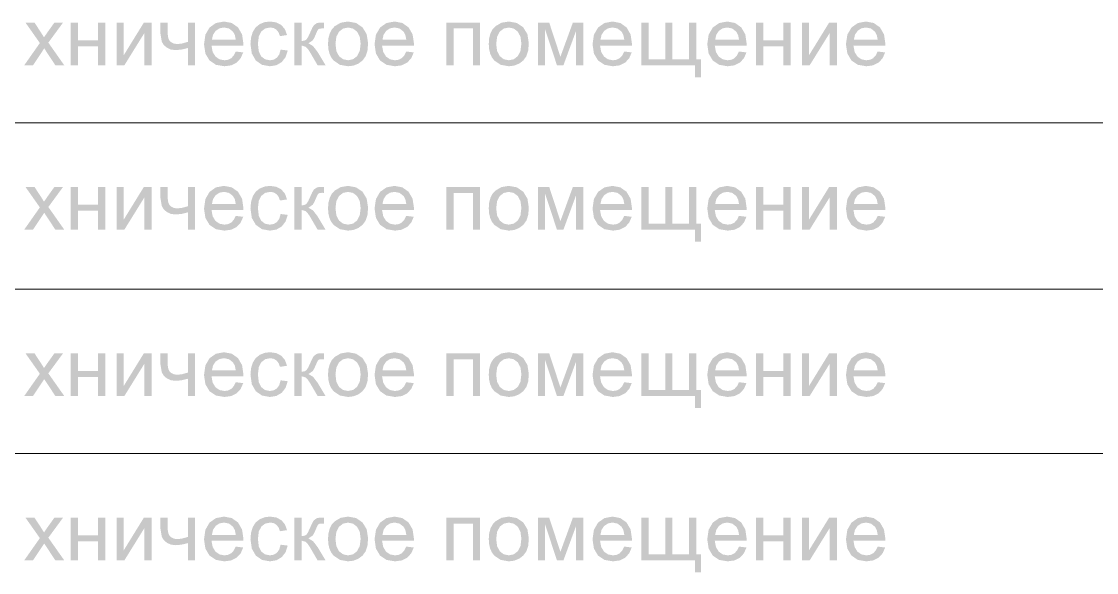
# Model space of a CAD drawing. Header units: millimetres. Extents: x 0 to 420, y 0 to 297.
# Drawn here: x 23.62 to 46.62, y 110.02 to 121.8 of the extents above; entities that cross this region are included whole.
import ezdxf

# ---------------------------------------------------------------- set-up
doc = ezdxf.new("R2010")
doc.units = ezdxf.units.MM

msp = doc.modelspace()

# ---------------------------------------------------------------- hatches: boundary and pattern name
for points in [[(23.680125, 120.861666), (24.014713, 121.337365), (23.705481, 121.776132), (23.898958, 121.776132), (24.039517, 121.56171), (24.103458, 121.459184), (24.172912, 121.560056), (24.327252, 121.776132), (24.51246, 121.776132), (24.196063, 121.345633), (24.536714, 120.861666), (24.345993, 120.861666), (24.15858, 121.146093), (24.108419, 121.222712), (23.86809, 120.861666)], [(24.674935, 121.776132), (24.829827, 121.776132), (24.829827, 121.395794), (25.259224, 121.395794), (25.259224, 121.776132), (25.414666, 121.776132), (25.414666, 120.861666), (25.259224, 120.861666), (25.259224, 121.267361), (24.829827, 121.267361), (24.829827, 120.861666), (24.674935, 120.861666)], [(25.656481, 121.776132), (25.811372, 121.776132), (25.811372, 121.078845), (26.24132, 121.776132), (26.408338, 121.776132), (26.408338, 120.861666), (26.253447, 120.861666), (26.253447, 121.555095), (25.823499, 120.861666), (25.656481, 120.861666)], [(26.594815, 121.776132), (26.749706, 121.776132), (26.749706, 121.603051), (26.753013, 121.506244), (26.762935, 121.440442), (26.785673, 121.393313), (26.827427, 121.352799), (26.884478, 121.324549), (26.954758, 121.315316), (27.055286, 121.326961), (27.181859, 121.36217), (27.181859, 121.776132), (27.337302, 121.776132), (27.337302, 120.861666), (27.181859, 120.861666), (27.181859, 121.230429), (27.04371, 121.196943), (26.915071, 121.185781), (26.816816, 121.19901), (26.730965, 121.238697), (26.66413, 121.297471), (26.622927, 121.368233), (26.594815, 121.536905)], [(29.165787, 121.196805), (29.317922, 121.176961), (29.273412, 121.036333), (29.190041, 120.930017), (29.075594, 120.863044), (28.937584, 120.84072), (28.767947, 120.871381), (28.635518, 120.963641), (28.549942, 121.112814), (28.521416, 121.315316), (28.533543, 121.454154), (28.570475, 121.574388), (28.632142, 121.671539), (28.719854, 121.741406), (28.824447, 121.783091), (28.938135, 121.797079), (29.073596, 121.77813), (29.181772, 121.721562), (29.259425, 121.630129), (29.303591, 121.50769), (29.152558, 121.484539), (29.122792, 121.565086), (29.07649, 121.622894), (29.016132, 121.657897), (28.944199, 121.669748), (28.837952, 121.648664), (28.754029, 121.585412), (28.698977, 121.47696), (28.680718, 121.319726), (28.698219, 121.160563), (28.751273, 121.051835), (28.832646, 120.989341), (28.93593, 120.968602), (29.019439, 120.982382), (29.088066, 121.024275), (29.138089, 121.09545)], [(29.457798, 121.776132), (29.613241, 121.776132), (29.613241, 121.380911), (29.67601, 121.387939), (29.716869, 121.409023), (29.753663, 121.464696), (29.804512, 121.574939), (29.845302, 121.664718), (29.877824, 121.717704), (29.943419, 121.764006), (29.991788, 121.772963), (30.062481, 121.776132), (30.0939, 121.776132), (30.0939, 121.64825), (30.050354, 121.648802), (30.000056, 121.644254), (29.972082, 121.630611), (29.949069, 121.592991), (29.91696, 121.518164), (29.883061, 121.442027), (29.852468, 121.393589), (29.762069, 121.331302), (29.860805, 121.271012), (29.958301, 121.144991), (30.128076, 120.861666), (29.95775, 120.861666), (29.792386, 121.144991), (29.74443, 121.215684), (29.703089, 121.257439), (29.613241, 121.284448), (29.613241, 120.861666), (29.457798, 120.861666)], [(32.714134, 121.776132), (33.435674, 121.776132), (33.435674, 120.861666), (33.280783, 120.861666), (33.280783, 121.64825), (32.869025, 121.64825), (32.869025, 120.861666), (32.714134, 120.861666)], [(34.672055, 121.776132), (34.912936, 121.776132), (35.153266, 121.044118), (35.420606, 121.776132), (35.643297, 121.776132), (35.643297, 120.861666), (35.488405, 120.861666), (35.488405, 121.59809), (35.217758, 120.861666), (35.079403, 120.861666), (34.82364, 121.633368), (34.82364, 120.861666), (34.672055, 120.861666)], [(36.887124, 121.776132), (37.042567, 121.776132), (37.042567, 120.988997), (37.395345, 120.988997), (37.395345, 121.776132), (37.550236, 121.776132), (37.550236, 120.988997), (37.904668, 120.988997), (37.904668, 121.776132), (38.058457, 121.776132), (38.058457, 120.988997), (38.160983, 120.988997), (38.160983, 120.602595), (38.03255, 120.602595), (38.03255, 120.861666), (36.887124, 120.861666)], [(39.338105, 121.776132), (39.492997, 121.776132), (39.492997, 121.395794), (39.922393, 121.395794), (39.922393, 121.776132), (40.077836, 121.776132), (40.077836, 120.861666), (39.922393, 120.861666), (39.922393, 121.267361), (39.492997, 121.267361), (39.492997, 120.861666), (39.338105, 120.861666)], [(40.31965, 121.776132), (40.474542, 121.776132), (40.474542, 121.078845), (40.90449, 121.776132), (41.071508, 121.776132), (41.071508, 120.861666), (40.916617, 120.861666), (40.916617, 121.555095), (40.486669, 120.861666), (40.31965, 120.861666)], [(23.680125, 117.348), (24.014713, 117.823698), (23.705481, 118.262466), (23.898958, 118.262466), (24.039517, 118.048043), (24.103458, 117.945517), (24.172912, 118.046389), (24.327252, 118.262466), (24.51246, 118.262466), (24.196063, 117.831967), (24.536714, 117.348), (24.345993, 117.348), (24.15858, 117.632427), (24.108419, 117.709046), (23.86809, 117.348)], [(24.674935, 118.262466), (24.829827, 118.262466), (24.829827, 117.882127), (25.259224, 117.882127), (25.259224, 118.262466), (25.414666, 118.262466), (25.414666, 117.348), (25.259224, 117.348), (25.259224, 117.753694), (24.829827, 117.753694), (24.829827, 117.348), (24.674935, 117.348)], [(25.656481, 118.262466), (25.811372, 118.262466), (25.811372, 117.565178), (26.24132, 118.262466), (26.408338, 118.262466), (26.408338, 117.348), (26.253447, 117.348), (26.253447, 118.041428), (25.823499, 117.348), (25.656481, 117.348)], [(26.594815, 118.262466), (26.749706, 118.262466), (26.749706, 118.089384), (26.753013, 117.992577), (26.762935, 117.926776), (26.785673, 117.879647), (26.827427, 117.839132), (26.884478, 117.810883), (26.954758, 117.80165), (27.055286, 117.813294), (27.181859, 117.848503), (27.181859, 118.262466), (27.337302, 118.262466), (27.337302, 117.348), (27.181859, 117.348), (27.181859, 117.716763), (27.04371, 117.683276), (26.915071, 117.672114), (26.816816, 117.685343), (26.730965, 117.725031), (26.66413, 117.783804), (26.622927, 117.854566), (26.594815, 118.023238)], [(29.165787, 117.683138), (29.317922, 117.663295), (29.273412, 117.522666), (29.190041, 117.41635), (29.075594, 117.349378), (28.937584, 117.327053), (28.767947, 117.357715), (28.635518, 117.449974), (28.549942, 117.599147), (28.521416, 117.80165), (28.533543, 117.940487), (28.570475, 118.060721), (28.632142, 118.157873), (28.719854, 118.227739), (28.824447, 118.269425), (28.938135, 118.283412), (29.073596, 118.264464), (29.181772, 118.207895), (29.259425, 118.116463), (29.303591, 117.994024), (29.152558, 117.970873), (29.122792, 118.051419), (29.07649, 118.109228), (29.016132, 118.14423), (28.944199, 118.156081), (28.837952, 118.134997), (28.754029, 118.071745), (28.698977, 117.963294), (28.680718, 117.806059), (28.698219, 117.646896), (28.751273, 117.538169), (28.832646, 117.475675), (28.93593, 117.454935), (29.019439, 117.468716), (29.088066, 117.510608), (29.138089, 117.581784)], [(29.457798, 118.262466), (29.613241, 118.262466), (29.613241, 117.867244), (29.67601, 117.874272), (29.716869, 117.895356), (29.753663, 117.951029), (29.804512, 118.061272), (29.845302, 118.151051), (29.877824, 118.204037), (29.943419, 118.250339), (29.991788, 118.259296), (30.062481, 118.262466), (30.0939, 118.262466), (30.0939, 118.134584), (30.050354, 118.135135), (30.000056, 118.130587), (29.972082, 118.116945), (29.949069, 118.079324), (29.91696, 118.004497), (29.883061, 117.92836), (29.852468, 117.879922), (29.762069, 117.817635), (29.860805, 117.757346), (29.958301, 117.631324), (30.128076, 117.348), (29.95775, 117.348), (29.792386, 117.631324), (29.74443, 117.702018), (29.703089, 117.743772), (29.613241, 117.770782), (29.613241, 117.348), (29.457798, 117.348)], [(32.714134, 118.262466), (33.435674, 118.262466), (33.435674, 117.348), (33.280783, 117.348), (33.280783, 118.134584), (32.869025, 118.134584), (32.869025, 117.348), (32.714134, 117.348)], [(34.672055, 118.262466), (34.912936, 118.262466), (35.153266, 117.530452), (35.420606, 118.262466), (35.643297, 118.262466), (35.643297, 117.348), (35.488405, 117.348), (35.488405, 118.084423), (35.217758, 117.348), (35.079403, 117.348), (34.82364, 118.119701), (34.82364, 117.348), (34.672055, 117.348)], [(36.887124, 118.262466), (37.042567, 118.262466), (37.042567, 117.47533), (37.395345, 117.47533), (37.395345, 118.262466), (37.550236, 118.262466), (37.550236, 117.47533), (37.904668, 117.47533), (37.904668, 118.262466), (38.058457, 118.262466), (38.058457, 117.47533), (38.160983, 117.47533), (38.160983, 117.088928), (38.03255, 117.088928), (38.03255, 117.348), (36.887124, 117.348)], [(39.338105, 118.262466), (39.492997, 118.262466), (39.492997, 117.882127), (39.922393, 117.882127), (39.922393, 118.262466), (40.077836, 118.262466), (40.077836, 117.348), (39.922393, 117.348), (39.922393, 117.753694), (39.492997, 117.753694), (39.492997, 117.348), (39.338105, 117.348)], [(40.31965, 118.262466), (40.474542, 118.262466), (40.474542, 117.565178), (40.90449, 118.262466), (41.071508, 118.262466), (41.071508, 117.348), (40.916617, 117.348), (40.916617, 118.041428), (40.486669, 117.348), (40.31965, 117.348)], [(23.680125, 113.792), (24.014713, 114.267698), (23.705481, 114.706466), (23.898958, 114.706466), (24.039517, 114.492043), (24.103458, 114.389517), (24.172912, 114.490389), (24.327252, 114.706466), (24.51246, 114.706466), (24.196063, 114.275967), (24.536714, 113.792), (24.345993, 113.792), (24.15858, 114.076427), (24.108419, 114.153046), (23.86809, 113.792)], [(24.674935, 114.706466), (24.829827, 114.706466), (24.829827, 114.326127), (25.259224, 114.326127), (25.259224, 114.706466), (25.414666, 114.706466), (25.414666, 113.792), (25.259224, 113.792), (25.259224, 114.197694), (24.829827, 114.197694), (24.829827, 113.792), (24.674935, 113.792)], [(25.656481, 114.706466), (25.811372, 114.706466), (25.811372, 114.009178), (26.24132, 114.706466), (26.408338, 114.706466), (26.408338, 113.792), (26.253447, 113.792), (26.253447, 114.485428), (25.823499, 113.792), (25.656481, 113.792)], [(26.594815, 114.706466), (26.749706, 114.706466), (26.749706, 114.533384), (26.753013, 114.436577), (26.762935, 114.370776), (26.785673, 114.323647), (26.827427, 114.283132), (26.884478, 114.254883), (26.954758, 114.24565), (27.055286, 114.257294), (27.181859, 114.292503), (27.181859, 114.706466), (27.337302, 114.706466), (27.337302, 113.792), (27.181859, 113.792), (27.181859, 114.160763), (27.04371, 114.127276), (26.915071, 114.116114), (26.816816, 114.129343), (26.730965, 114.169031), (26.66413, 114.227804), (26.622927, 114.298566), (26.594815, 114.467238)], [(29.165787, 114.127138), (29.317922, 114.107295), (29.273412, 113.966666), (29.190041, 113.86035), (29.075594, 113.793378), (28.937584, 113.771053), (28.767947, 113.801715), (28.635518, 113.893974), (28.549942, 114.043147), (28.521416, 114.24565), (28.533543, 114.384487), (28.570475, 114.504721), (28.632142, 114.601873), (28.719854, 114.671739), (28.824447, 114.713425), (28.938135, 114.727412), (29.073596, 114.708464), (29.181772, 114.651895), (29.259425, 114.560463), (29.303591, 114.438024), (29.152558, 114.414873), (29.122792, 114.495419), (29.07649, 114.553228), (29.016132, 114.58823), (28.944199, 114.600081), (28.837952, 114.578997), (28.754029, 114.515745), (28.698977, 114.407294), (28.680718, 114.250059), (28.698219, 114.090896), (28.751273, 113.982169), (28.832646, 113.919675), (28.93593, 113.898935), (29.019439, 113.912716), (29.088066, 113.954608), (29.138089, 114.025784)], [(29.457798, 114.706466), (29.613241, 114.706466), (29.613241, 114.311244), (29.67601, 114.318272), (29.716869, 114.339356), (29.753663, 114.395029), (29.804512, 114.505272), (29.845302, 114.595051), (29.877824, 114.648037), (29.943419, 114.694339), (29.991788, 114.703296), (30.062481, 114.706466), (30.0939, 114.706466), (30.0939, 114.578584), (30.050354, 114.579135), (30.000056, 114.574587), (29.972082, 114.560945), (29.949069, 114.523324), (29.91696, 114.448497), (29.883061, 114.37236), (29.852468, 114.323922), (29.762069, 114.261635), (29.860805, 114.201346), (29.958301, 114.075324), (30.128076, 113.792), (29.95775, 113.792), (29.792386, 114.075324), (29.74443, 114.146018), (29.703089, 114.187772), (29.613241, 114.214782), (29.613241, 113.792), (29.457798, 113.792)], [(32.714134, 114.706466), (33.435674, 114.706466), (33.435674, 113.792), (33.280783, 113.792), (33.280783, 114.578584), (32.869025, 114.578584), (32.869025, 113.792), (32.714134, 113.792)], [(34.672055, 114.706466), (34.912936, 114.706466), (35.153266, 113.974452), (35.420606, 114.706466), (35.643297, 114.706466), (35.643297, 113.792), (35.488405, 113.792), (35.488405, 114.528423), (35.217758, 113.792), (35.079403, 113.792), (34.82364, 114.563701), (34.82364, 113.792), (34.672055, 113.792)], [(36.887124, 114.706466), (37.042567, 114.706466), (37.042567, 113.91933), (37.395345, 113.91933), (37.395345, 114.706466), (37.550236, 114.706466), (37.550236, 113.91933), (37.904668, 113.91933), (37.904668, 114.706466), (38.058457, 114.706466), (38.058457, 113.91933), (38.160983, 113.91933), (38.160983, 113.532928), (38.03255, 113.532928), (38.03255, 113.792), (36.887124, 113.792)], [(39.338105, 114.706466), (39.492997, 114.706466), (39.492997, 114.326127), (39.922393, 114.326127), (39.922393, 114.706466), (40.077836, 114.706466), (40.077836, 113.792), (39.922393, 113.792), (39.922393, 114.197694), (39.492997, 114.197694), (39.492997, 113.792), (39.338105, 113.792)], [(40.31965, 114.706466), (40.474542, 114.706466), (40.474542, 114.009178), (40.90449, 114.706466), (41.071508, 114.706466), (41.071508, 113.792), (40.916617, 113.792), (40.916617, 114.485428), (40.486669, 113.792), (40.31965, 113.792)], [(23.680125, 110.278333), (24.014713, 110.754032), (23.705481, 111.192799), (23.898958, 111.192799), (24.039517, 110.978376), (24.103458, 110.87585), (24.172912, 110.976723), (24.327252, 111.192799), (24.51246, 111.192799), (24.196063, 110.7623), (24.536714, 110.278333), (24.345993, 110.278333), (24.15858, 110.56276), (24.108419, 110.639379), (23.86809, 110.278333)], [(24.674935, 111.192799), (24.829827, 111.192799), (24.829827, 110.81246), (25.259224, 110.81246), (25.259224, 111.192799), (25.414666, 111.192799), (25.414666, 110.278333), (25.259224, 110.278333), (25.259224, 110.684027), (24.829827, 110.684027), (24.829827, 110.278333), (24.674935, 110.278333)], [(25.656481, 111.192799), (25.811372, 111.192799), (25.811372, 110.495512), (26.24132, 111.192799), (26.408338, 111.192799), (26.408338, 110.278333), (26.253447, 110.278333), (26.253447, 110.971762), (25.823499, 110.278333), (25.656481, 110.278333)], [(26.594815, 111.192799), (26.749706, 111.192799), (26.749706, 111.019717), (26.753013, 110.92291), (26.762935, 110.857109), (26.785673, 110.80998), (26.827427, 110.769466), (26.884478, 110.741216), (26.954758, 110.731983), (27.055286, 110.743627), (27.181859, 110.778836), (27.181859, 111.192799), (27.337302, 111.192799), (27.337302, 110.278333), (27.181859, 110.278333), (27.181859, 110.647096), (27.04371, 110.61361), (26.915071, 110.602447), (26.816816, 110.615677), (26.730965, 110.655364), (26.66413, 110.714137), (26.622927, 110.7849), (26.594815, 110.953572)], [(29.165787, 110.613472), (29.317922, 110.593628), (29.273412, 110.452999), (29.190041, 110.346684), (29.075594, 110.279711), (28.937584, 110.257387), (28.767947, 110.288048), (28.635518, 110.380308), (28.549942, 110.52948), (28.521416, 110.731983), (28.533543, 110.87082), (28.570475, 110.991054), (28.632142, 111.088206), (28.719854, 111.158072), (28.824447, 111.199758), (28.938135, 111.213745), (29.073596, 111.194797), (29.181772, 111.138229), (29.259425, 111.046796), (29.303591, 110.924357), (29.152558, 110.901206), (29.122792, 110.981752), (29.07649, 111.039561), (29.016132, 111.074563), (28.944199, 111.086414), (28.837952, 111.065331), (28.754029, 111.002079), (28.698977, 110.893627), (28.680718, 110.736393), (28.698219, 110.577229), (28.751273, 110.468502), (28.832646, 110.406008), (28.93593, 110.385269), (29.019439, 110.399049), (29.088066, 110.440941), (29.138089, 110.512117)], [(29.457798, 111.192799), (29.613241, 111.192799), (29.613241, 110.797578), (29.67601, 110.804606), (29.716869, 110.82569), (29.753663, 110.881362), (29.804512, 110.991605), (29.845302, 111.081385), (29.877824, 111.13437), (29.943419, 111.180672), (29.991788, 111.18963), (30.062481, 111.192799), (30.0939, 111.192799), (30.0939, 111.064917), (30.050354, 111.065468), (30.000056, 111.060921), (29.972082, 111.047278), (29.949069, 111.009658), (29.91696, 110.93483), (29.883061, 110.858694), (29.852468, 110.810256), (29.762069, 110.747968), (29.860805, 110.687679), (29.958301, 110.561658), (30.128076, 110.278333), (29.95775, 110.278333), (29.792386, 110.561658), (29.74443, 110.632351), (29.703089, 110.674105), (29.613241, 110.701115), (29.613241, 110.278333), (29.457798, 110.278333)], [(32.714134, 111.192799), (33.435674, 111.192799), (33.435674, 110.278333), (33.280783, 110.278333), (33.280783, 111.064917), (32.869025, 111.064917), (32.869025, 110.278333), (32.714134, 110.278333)], [(34.672055, 111.192799), (34.912936, 111.192799), (35.153266, 110.460785), (35.420606, 111.192799), (35.643297, 111.192799), (35.643297, 110.278333), (35.488405, 110.278333), (35.488405, 111.014757), (35.217758, 110.278333), (35.079403, 110.278333), (34.82364, 111.050034), (34.82364, 110.278333), (34.672055, 110.278333)], [(36.887124, 111.192799), (37.042567, 111.192799), (37.042567, 110.405664), (37.395345, 110.405664), (37.395345, 111.192799), (37.550236, 111.192799), (37.550236, 110.405664), (37.904668, 110.405664), (37.904668, 111.192799), (38.058457, 111.192799), (38.058457, 110.405664), (38.160983, 110.405664), (38.160983, 110.019262), (38.03255, 110.019262), (38.03255, 110.278333), (36.887124, 110.278333)], [(39.338105, 111.192799), (39.492997, 111.192799), (39.492997, 110.81246), (39.922393, 110.81246), (39.922393, 111.192799), (40.077836, 111.192799), (40.077836, 110.278333), (39.922393, 110.278333), (39.922393, 110.684027), (39.492997, 110.684027), (39.492997, 110.278333), (39.338105, 110.278333)], [(40.31965, 111.192799), (40.474542, 111.192799), (40.474542, 110.495512), (40.90449, 111.192799), (41.071508, 111.192799), (41.071508, 110.278333), (40.916617, 110.278333), (40.916617, 110.971762), (40.486669, 110.278333), (40.31965, 110.278333)]]:
    msp.add_hatch(color=251).paths.add_polyline_path(points, flags=0)
h = msp.add_hatch(color=251)
h.paths.add_polyline_path([(28.205233, 121.156015), (28.365637, 121.136171), (28.31148, 121.011597), (28.225077, 120.918441), (28.108219, 120.86015), (27.96325, 120.84072), (27.783071, 120.87145), (27.644647, 120.964192), (27.556591, 121.11302), (27.527238, 121.311458), (27.556728, 121.515959), (27.64575, 121.669197), (27.782313, 121.76497), (27.95443, 121.797079), (28.121104, 121.765728), (28.254291, 121.671953), (28.341383, 121.521815), (28.370598, 121.320829), (28.369495, 121.279487), (27.687642, 121.279487), (27.712929, 121.146024), (27.772529, 121.048528), (27.858863, 120.988515), (27.963801, 120.968602), (28.042762, 120.979764), (28.109322, 121.01325), (28.163479, 121.071197)], flags=0)
h.paths.add_polyline_path([(27.69591, 121.406818), (28.206887, 121.406818), (28.186974, 121.507622), (28.148458, 121.5799), (28.06302, 121.647148), (27.956084, 121.669748), (27.858036, 121.651695), (27.776939, 121.59809), (27.720301, 121.514236)], flags=0)
h = msp.add_hatch(color=251)
h.paths.add_polyline_path([(30.180732, 121.319175), (30.189535, 121.437919), (30.21601, 121.540281), (30.260262, 121.62621), (30.322395, 121.695655), (30.452964, 121.771585), (30.609578, 121.797079), (30.781075, 121.766073), (30.918259, 121.673055), (31.007831, 121.525812), (31.037872, 121.331853), (31.024643, 121.17393), (30.984956, 121.05404), (30.919774, 120.96433), (30.830615, 120.896944), (30.724851, 120.854776), (30.609578, 120.84072), (30.436014, 120.871381), (30.299244, 120.963641), (30.24724, 121.032061), (30.210222, 121.114123), (30.188088, 121.209828)], flags=0)
h.paths.add_polyline_path([(30.340034, 121.319175), (30.35912, 121.165317), (30.416653, 121.055694), (30.502987, 120.990237), (30.609578, 120.968602), (30.71548, 120.990513), (30.801952, 121.056245), (30.859278, 121.167039), (30.878571, 121.324136), (30.85921, 121.473033), (30.801401, 121.581002), (30.714584, 121.646735), (30.609578, 121.668645), (30.502987, 121.646803), (30.416653, 121.581553), (30.35912, 121.472275)], flags=0)
h = msp.add_hatch(color=251)
h.paths.add_polyline_path([(31.854559, 121.156015), (32.014963, 121.136171), (31.960806, 121.011597), (31.874403, 120.918441), (31.757545, 120.86015), (31.612576, 120.84072), (31.432397, 120.87145), (31.293973, 120.964192), (31.205916, 121.11302), (31.176564, 121.311458), (31.206054, 121.515959), (31.295076, 121.669197), (31.431639, 121.76497), (31.603756, 121.797079), (31.77043, 121.765728), (31.903617, 121.671953), (31.990709, 121.521815), (32.019924, 121.320829), (32.018821, 121.279487), (31.336968, 121.279487), (31.362255, 121.146024), (31.421855, 121.048528), (31.508189, 120.988515), (31.613127, 120.968602), (31.692088, 120.979764), (31.758648, 121.01325), (31.812804, 121.071197)], flags=0)
h.paths.add_polyline_path([(31.345236, 121.406818), (31.856213, 121.406818), (31.8363, 121.507622), (31.797784, 121.5799), (31.712345, 121.647148), (31.60541, 121.669748), (31.507362, 121.651695), (31.426265, 121.59809), (31.369627, 121.514236)], flags=0)
h = msp.add_hatch(color=251)
h.paths.add_polyline_path([(33.62, 121.319175), (33.628802, 121.437919), (33.655277, 121.540281), (33.69953, 121.62621), (33.761662, 121.695655), (33.892231, 121.771585), (34.048845, 121.797079), (34.220342, 121.766073), (34.357526, 121.673055), (34.447098, 121.525812), (34.477139, 121.331853), (34.46391, 121.17393), (34.424223, 121.05404), (34.359042, 120.96433), (34.269882, 120.896944), (34.164118, 120.854776), (34.048845, 120.84072), (33.875281, 120.871381), (33.738511, 120.963641), (33.686507, 121.032061), (33.64949, 121.114123), (33.627355, 121.209828)], flags=0)
h.paths.add_polyline_path([(33.779301, 121.319175), (33.798387, 121.165317), (33.85592, 121.055694), (33.942254, 120.990237), (34.048845, 120.968602), (34.154747, 120.990513), (34.241219, 121.056245), (34.298546, 121.167039), (34.317838, 121.324136), (34.298477, 121.473033), (34.240668, 121.581002), (34.153852, 121.646735), (34.048845, 121.668645), (33.942254, 121.646803), (33.85592, 121.581553), (33.798387, 121.472275)], flags=0)
h = msp.add_hatch(color=251)
h.paths.add_polyline_path([(36.518576, 121.156015), (36.678979, 121.136171), (36.624822, 121.011597), (36.538419, 120.918441), (36.421562, 120.86015), (36.276592, 120.84072), (36.096414, 120.87145), (35.95799, 120.964192), (35.869933, 121.11302), (35.840581, 121.311458), (35.870071, 121.515959), (35.959092, 121.669197), (36.095656, 121.76497), (36.267773, 121.797079), (36.434446, 121.765728), (36.567634, 121.671953), (36.654726, 121.521815), (36.68394, 121.320829), (36.682838, 121.279487), (36.000984, 121.279487), (36.026271, 121.146024), (36.085872, 121.048528), (36.172206, 120.988515), (36.277143, 120.968602), (36.356105, 120.979764), (36.422664, 121.01325), (36.476821, 121.071197)], flags=0)
h.paths.add_polyline_path([(36.009253, 121.406818), (36.520229, 121.406818), (36.500317, 121.507622), (36.4618, 121.5799), (36.376362, 121.647148), (36.269426, 121.669748), (36.171379, 121.651695), (36.090281, 121.59809), (36.033644, 121.514236)], flags=0)
h = msp.add_hatch(color=251)
h.paths.add_polyline_path([(38.973415, 121.156015), (39.133818, 121.136171), (39.079662, 121.011597), (38.993259, 120.918441), (38.876401, 120.86015), (38.731431, 120.84072), (38.551253, 120.87145), (38.412829, 120.964192), (38.324772, 121.11302), (38.29542, 121.311458), (38.32491, 121.515959), (38.413931, 121.669197), (38.550495, 121.76497), (38.722612, 121.797079), (38.889286, 121.765728), (39.022473, 121.671953), (39.109565, 121.521815), (39.138779, 121.320829), (39.137677, 121.279487), (38.455824, 121.279487), (38.481111, 121.146024), (38.540711, 121.048528), (38.627045, 120.988515), (38.731983, 120.968602), (38.810944, 120.979764), (38.877503, 121.01325), (38.93166, 121.071197)], flags=0)
h.paths.add_polyline_path([(38.464092, 121.406818), (38.975068, 121.406818), (38.955156, 121.507622), (38.91664, 121.5799), (38.831201, 121.647148), (38.724266, 121.669748), (38.626218, 121.651695), (38.545121, 121.59809), (38.488483, 121.514236)], flags=0)
h = msp.add_hatch(color=251)
h.paths.add_polyline_path([(41.94094, 121.156015), (42.101344, 121.136171), (42.047187, 121.011597), (41.960784, 120.918441), (41.843926, 120.86015), (41.698956, 120.84072), (41.518778, 120.87145), (41.380354, 120.964192), (41.292297, 121.11302), (41.262945, 121.311458), (41.292435, 121.515959), (41.381456, 121.669197), (41.51802, 121.76497), (41.690137, 121.797079), (41.856811, 121.765728), (41.989998, 121.671953), (42.07709, 121.521815), (42.106304, 121.320829), (42.105202, 121.279487), (41.423349, 121.279487), (41.448636, 121.146024), (41.508236, 121.048528), (41.59457, 120.988515), (41.699508, 120.968602), (41.778469, 120.979764), (41.845028, 121.01325), (41.899185, 121.071197)], flags=0)
h.paths.add_polyline_path([(41.431617, 121.406818), (41.942594, 121.406818), (41.922681, 121.507622), (41.884165, 121.5799), (41.798726, 121.647148), (41.691791, 121.669748), (41.593743, 121.651695), (41.512646, 121.59809), (41.456008, 121.514236)], flags=0)
h = msp.add_hatch(color=251)
h.paths.add_polyline_path([(28.205233, 117.642348), (28.365637, 117.622505), (28.31148, 117.49793), (28.225077, 117.404775), (28.108219, 117.346484), (27.96325, 117.327053), (27.783071, 117.357784), (27.644647, 117.450526), (27.556591, 117.599354), (27.527238, 117.797791), (27.556728, 118.002292), (27.64575, 118.15553), (27.782313, 118.251304), (27.95443, 118.283412), (28.121104, 118.252061), (28.254291, 118.158286), (28.341383, 118.008149), (28.370598, 117.807162), (28.369495, 117.765821), (27.687642, 117.765821), (27.712929, 117.632358), (27.772529, 117.534862), (27.858863, 117.474848), (27.963801, 117.454935), (28.042762, 117.466097), (28.109322, 117.499584), (28.163479, 117.55753)], flags=0)
h.paths.add_polyline_path([(27.69591, 117.893151), (28.206887, 117.893151), (28.186974, 117.993955), (28.148458, 118.066233), (28.06302, 118.133481), (27.956084, 118.156081), (27.858036, 118.138029), (27.776939, 118.084423), (27.720301, 118.00057)], flags=0)
h = msp.add_hatch(color=251)
h.paths.add_polyline_path([(30.180732, 117.805508), (30.189535, 117.924252), (30.21601, 118.026614), (30.260262, 118.112544), (30.322395, 118.181988), (30.452964, 118.257918), (30.609578, 118.283412), (30.781075, 118.252406), (30.918259, 118.159388), (31.007831, 118.012145), (31.037872, 117.818186), (31.024643, 117.660263), (30.984956, 117.540374), (30.919774, 117.450663), (30.830615, 117.383277), (30.724851, 117.341109), (30.609578, 117.327053), (30.436014, 117.357715), (30.299244, 117.449974), (30.24724, 117.518394), (30.210222, 117.600456), (30.188088, 117.696161)], flags=0)
h.paths.add_polyline_path([(30.340034, 117.805508), (30.35912, 117.65165), (30.416653, 117.542027), (30.502987, 117.47657), (30.609578, 117.454935), (30.71548, 117.476846), (30.801952, 117.542579), (30.859278, 117.653373), (30.878571, 117.810469), (30.85921, 117.959366), (30.801401, 118.067335), (30.714584, 118.133068), (30.609578, 118.154979), (30.502987, 118.133137), (30.416653, 118.067887), (30.35912, 117.958608)], flags=0)
h = msp.add_hatch(color=251)
h.paths.add_polyline_path([(31.854559, 117.642348), (32.014963, 117.622505), (31.960806, 117.49793), (31.874403, 117.404775), (31.757545, 117.346484), (31.612576, 117.327053), (31.432397, 117.357784), (31.293973, 117.450526), (31.205916, 117.599354), (31.176564, 117.797791), (31.206054, 118.002292), (31.295076, 118.15553), (31.431639, 118.251304), (31.603756, 118.283412), (31.77043, 118.252061), (31.903617, 118.158286), (31.990709, 118.008149), (32.019924, 117.807162), (32.018821, 117.765821), (31.336968, 117.765821), (31.362255, 117.632358), (31.421855, 117.534862), (31.508189, 117.474848), (31.613127, 117.454935), (31.692088, 117.466097), (31.758648, 117.499584), (31.812804, 117.55753)], flags=0)
h.paths.add_polyline_path([(31.345236, 117.893151), (31.856213, 117.893151), (31.8363, 117.993955), (31.797784, 118.066233), (31.712345, 118.133481), (31.60541, 118.156081), (31.507362, 118.138029), (31.426265, 118.084423), (31.369627, 118.00057)], flags=0)
h = msp.add_hatch(color=251)
h.paths.add_polyline_path([(33.62, 117.805508), (33.628802, 117.924252), (33.655277, 118.026614), (33.69953, 118.112544), (33.761662, 118.181988), (33.892231, 118.257918), (34.048845, 118.283412), (34.220342, 118.252406), (34.357526, 118.159388), (34.447098, 118.012145), (34.477139, 117.818186), (34.46391, 117.660263), (34.424223, 117.540374), (34.359042, 117.450663), (34.269882, 117.383277), (34.164118, 117.341109), (34.048845, 117.327053), (33.875281, 117.357715), (33.738511, 117.449974), (33.686507, 117.518394), (33.64949, 117.600456), (33.627355, 117.696161)], flags=0)
h.paths.add_polyline_path([(33.779301, 117.805508), (33.798387, 117.65165), (33.85592, 117.542027), (33.942254, 117.47657), (34.048845, 117.454935), (34.154747, 117.476846), (34.241219, 117.542579), (34.298546, 117.653373), (34.317838, 117.810469), (34.298477, 117.959366), (34.240668, 118.067335), (34.153852, 118.133068), (34.048845, 118.154979), (33.942254, 118.133137), (33.85592, 118.067887), (33.798387, 117.958608)], flags=0)
h = msp.add_hatch(color=251)
h.paths.add_polyline_path([(36.518576, 117.642348), (36.678979, 117.622505), (36.624822, 117.49793), (36.538419, 117.404775), (36.421562, 117.346484), (36.276592, 117.327053), (36.096414, 117.357784), (35.95799, 117.450526), (35.869933, 117.599354), (35.840581, 117.797791), (35.870071, 118.002292), (35.959092, 118.15553), (36.095656, 118.251304), (36.267773, 118.283412), (36.434446, 118.252061), (36.567634, 118.158286), (36.654726, 118.008149), (36.68394, 117.807162), (36.682838, 117.765821), (36.000984, 117.765821), (36.026271, 117.632358), (36.085872, 117.534862), (36.172206, 117.474848), (36.277143, 117.454935), (36.356105, 117.466097), (36.422664, 117.499584), (36.476821, 117.55753)], flags=0)
h.paths.add_polyline_path([(36.009253, 117.893151), (36.520229, 117.893151), (36.500317, 117.993955), (36.4618, 118.066233), (36.376362, 118.133481), (36.269426, 118.156081), (36.171379, 118.138029), (36.090281, 118.084423), (36.033644, 118.00057)], flags=0)
h = msp.add_hatch(color=251)
h.paths.add_polyline_path([(38.973415, 117.642348), (39.133818, 117.622505), (39.079662, 117.49793), (38.993259, 117.404775), (38.876401, 117.346484), (38.731431, 117.327053), (38.551253, 117.357784), (38.412829, 117.450526), (38.324772, 117.599354), (38.29542, 117.797791), (38.32491, 118.002292), (38.413931, 118.15553), (38.550495, 118.251304), (38.722612, 118.283412), (38.889286, 118.252061), (39.022473, 118.158286), (39.109565, 118.008149), (39.138779, 117.807162), (39.137677, 117.765821), (38.455824, 117.765821), (38.481111, 117.632358), (38.540711, 117.534862), (38.627045, 117.474848), (38.731983, 117.454935), (38.810944, 117.466097), (38.877503, 117.499584), (38.93166, 117.55753)], flags=0)
h.paths.add_polyline_path([(38.464092, 117.893151), (38.975068, 117.893151), (38.955156, 117.993955), (38.91664, 118.066233), (38.831201, 118.133481), (38.724266, 118.156081), (38.626218, 118.138029), (38.545121, 118.084423), (38.488483, 118.00057)], flags=0)
h = msp.add_hatch(color=251)
h.paths.add_polyline_path([(41.94094, 117.642348), (42.101344, 117.622505), (42.047187, 117.49793), (41.960784, 117.404775), (41.843926, 117.346484), (41.698956, 117.327053), (41.518778, 117.357784), (41.380354, 117.450526), (41.292297, 117.599354), (41.262945, 117.797791), (41.292435, 118.002292), (41.381456, 118.15553), (41.51802, 118.251304), (41.690137, 118.283412), (41.856811, 118.252061), (41.989998, 118.158286), (42.07709, 118.008149), (42.106304, 117.807162), (42.105202, 117.765821), (41.423349, 117.765821), (41.448636, 117.632358), (41.508236, 117.534862), (41.59457, 117.474848), (41.699508, 117.454935), (41.778469, 117.466097), (41.845028, 117.499584), (41.899185, 117.55753)], flags=0)
h.paths.add_polyline_path([(41.431617, 117.893151), (41.942594, 117.893151), (41.922681, 117.993955), (41.884165, 118.066233), (41.798726, 118.133481), (41.691791, 118.156081), (41.593743, 118.138029), (41.512646, 118.084423), (41.456008, 118.00057)], flags=0)
h = msp.add_hatch(color=251)
h.paths.add_polyline_path([(28.205233, 114.086349), (28.365637, 114.066505), (28.31148, 113.94193), (28.225077, 113.848775), (28.108219, 113.790484), (27.96325, 113.771053), (27.783071, 113.801784), (27.644647, 113.894526), (27.556591, 114.043354), (27.527238, 114.241791), (27.556728, 114.446292), (27.64575, 114.59953), (27.782313, 114.695304), (27.95443, 114.727412), (28.121104, 114.696062), (28.254291, 114.602286), (28.341383, 114.452149), (28.370598, 114.251162), (28.369495, 114.209821), (27.687642, 114.209821), (27.712929, 114.076358), (27.772529, 113.978862), (27.858863, 113.918848), (27.963801, 113.898935), (28.042762, 113.910097), (28.109322, 113.943584), (28.163479, 114.00153)], flags=0)
h.paths.add_polyline_path([(27.69591, 114.337151), (28.206887, 114.337151), (28.186974, 114.437955), (28.148458, 114.510233), (28.06302, 114.577481), (27.956084, 114.600081), (27.858036, 114.582029), (27.776939, 114.528423), (27.720301, 114.44457)], flags=0)
h = msp.add_hatch(color=251)
h.paths.add_polyline_path([(30.180732, 114.249508), (30.189535, 114.368252), (30.21601, 114.470614), (30.260262, 114.556544), (30.322395, 114.625988), (30.452964, 114.701918), (30.609578, 114.727412), (30.781075, 114.696406), (30.918259, 114.603388), (31.007831, 114.456145), (31.037872, 114.262186), (31.024643, 114.104263), (30.984956, 113.984374), (30.919774, 113.894663), (30.830615, 113.827277), (30.724851, 113.785109), (30.609578, 113.771053), (30.436014, 113.801715), (30.299244, 113.893974), (30.24724, 113.962394), (30.210222, 114.044456), (30.188088, 114.140161)], flags=0)
h.paths.add_polyline_path([(30.340034, 114.249508), (30.35912, 114.09565), (30.416653, 113.986027), (30.502987, 113.920571), (30.609578, 113.898935), (30.71548, 113.920846), (30.801952, 113.986579), (30.859278, 114.097373), (30.878571, 114.254469), (30.85921, 114.403366), (30.801401, 114.511335), (30.714584, 114.577068), (30.609578, 114.598979), (30.502987, 114.577137), (30.416653, 114.511887), (30.35912, 114.402608)], flags=0)
h = msp.add_hatch(color=251)
h.paths.add_polyline_path([(31.854559, 114.086349), (32.014963, 114.066505), (31.960806, 113.94193), (31.874403, 113.848775), (31.757545, 113.790484), (31.612576, 113.771053), (31.432397, 113.801784), (31.293973, 113.894526), (31.205916, 114.043354), (31.176564, 114.241791), (31.206054, 114.446292), (31.295076, 114.59953), (31.431639, 114.695304), (31.603756, 114.727412), (31.77043, 114.696062), (31.903617, 114.602286), (31.990709, 114.452149), (32.019924, 114.251162), (32.018821, 114.209821), (31.336968, 114.209821), (31.362255, 114.076358), (31.421855, 113.978862), (31.508189, 113.918848), (31.613127, 113.898935), (31.692088, 113.910097), (31.758648, 113.943584), (31.812804, 114.00153)], flags=0)
h.paths.add_polyline_path([(31.345236, 114.337151), (31.856213, 114.337151), (31.8363, 114.437955), (31.797784, 114.510233), (31.712345, 114.577481), (31.60541, 114.600081), (31.507362, 114.582029), (31.426265, 114.528423), (31.369627, 114.44457)], flags=0)
h = msp.add_hatch(color=251)
h.paths.add_polyline_path([(33.62, 114.249508), (33.628802, 114.368252), (33.655277, 114.470614), (33.69953, 114.556544), (33.761662, 114.625988), (33.892231, 114.701918), (34.048845, 114.727412), (34.220342, 114.696406), (34.357526, 114.603388), (34.447098, 114.456145), (34.477139, 114.262186), (34.46391, 114.104263), (34.424223, 113.984374), (34.359042, 113.894663), (34.269882, 113.827277), (34.164118, 113.785109), (34.048845, 113.771053), (33.875281, 113.801715), (33.738511, 113.893974), (33.686507, 113.962394), (33.64949, 114.044456), (33.627355, 114.140161)], flags=0)
h.paths.add_polyline_path([(33.779301, 114.249508), (33.798387, 114.09565), (33.85592, 113.986027), (33.942254, 113.920571), (34.048845, 113.898935), (34.154747, 113.920846), (34.241219, 113.986579), (34.298546, 114.097373), (34.317838, 114.254469), (34.298477, 114.403366), (34.240668, 114.511335), (34.153852, 114.577068), (34.048845, 114.598979), (33.942254, 114.577137), (33.85592, 114.511887), (33.798387, 114.402608)], flags=0)
h = msp.add_hatch(color=251)
h.paths.add_polyline_path([(36.518576, 114.086349), (36.678979, 114.066505), (36.624822, 113.94193), (36.538419, 113.848775), (36.421562, 113.790484), (36.276592, 113.771053), (36.096414, 113.801784), (35.95799, 113.894526), (35.869933, 114.043354), (35.840581, 114.241791), (35.870071, 114.446292), (35.959092, 114.59953), (36.095656, 114.695304), (36.267773, 114.727412), (36.434446, 114.696062), (36.567634, 114.602286), (36.654726, 114.452149), (36.68394, 114.251162), (36.682838, 114.209821), (36.000984, 114.209821), (36.026271, 114.076358), (36.085872, 113.978862), (36.172206, 113.918848), (36.277143, 113.898935), (36.356105, 113.910097), (36.422664, 113.943584), (36.476821, 114.00153)], flags=0)
h.paths.add_polyline_path([(36.009253, 114.337151), (36.520229, 114.337151), (36.500317, 114.437955), (36.4618, 114.510233), (36.376362, 114.577481), (36.269426, 114.600081), (36.171379, 114.582029), (36.090281, 114.528423), (36.033644, 114.44457)], flags=0)
h = msp.add_hatch(color=251)
h.paths.add_polyline_path([(38.973415, 114.086349), (39.133818, 114.066505), (39.079662, 113.94193), (38.993259, 113.848775), (38.876401, 113.790484), (38.731431, 113.771053), (38.551253, 113.801784), (38.412829, 113.894526), (38.324772, 114.043354), (38.29542, 114.241791), (38.32491, 114.446292), (38.413931, 114.59953), (38.550495, 114.695304), (38.722612, 114.727412), (38.889286, 114.696062), (39.022473, 114.602286), (39.109565, 114.452149), (39.138779, 114.251162), (39.137677, 114.209821), (38.455824, 114.209821), (38.481111, 114.076358), (38.540711, 113.978862), (38.627045, 113.918848), (38.731983, 113.898935), (38.810944, 113.910097), (38.877503, 113.943584), (38.93166, 114.00153)], flags=0)
h.paths.add_polyline_path([(38.464092, 114.337151), (38.975068, 114.337151), (38.955156, 114.437955), (38.91664, 114.510233), (38.831201, 114.577481), (38.724266, 114.600081), (38.626218, 114.582029), (38.545121, 114.528423), (38.488483, 114.44457)], flags=0)
h = msp.add_hatch(color=251)
h.paths.add_polyline_path([(41.94094, 114.086349), (42.101344, 114.066505), (42.047187, 113.94193), (41.960784, 113.848775), (41.843926, 113.790484), (41.698956, 113.771053), (41.518778, 113.801784), (41.380354, 113.894526), (41.292297, 114.043354), (41.262945, 114.241791), (41.292435, 114.446292), (41.381456, 114.59953), (41.51802, 114.695304), (41.690137, 114.727412), (41.856811, 114.696062), (41.989998, 114.602286), (42.07709, 114.452149), (42.106304, 114.251162), (42.105202, 114.209821), (41.423349, 114.209821), (41.448636, 114.076358), (41.508236, 113.978862), (41.59457, 113.918848), (41.699508, 113.898935), (41.778469, 113.910097), (41.845028, 113.943584), (41.899185, 114.00153)], flags=0)
h.paths.add_polyline_path([(41.431617, 114.337151), (41.942594, 114.337151), (41.922681, 114.437955), (41.884165, 114.510233), (41.798726, 114.577481), (41.691791, 114.600081), (41.593743, 114.582029), (41.512646, 114.528423), (41.456008, 114.44457)], flags=0)
h = msp.add_hatch(color=251)
h.paths.add_polyline_path([(28.205233, 110.572682), (28.365637, 110.552838), (28.31148, 110.428263), (28.225077, 110.335108), (28.108219, 110.276817), (27.96325, 110.257387), (27.783071, 110.288117), (27.644647, 110.380859), (27.556591, 110.529687), (27.527238, 110.728125), (27.556728, 110.932625), (27.64575, 111.085863), (27.782313, 111.181637), (27.95443, 111.213745), (28.121104, 111.182395), (28.254291, 111.088619), (28.341383, 110.938482), (28.370598, 110.737495), (28.369495, 110.696154), (27.687642, 110.696154), (27.712929, 110.562691), (27.772529, 110.465195), (27.858863, 110.405181), (27.963801, 110.385269), (28.042762, 110.396431), (28.109322, 110.429917), (28.163479, 110.487864)], flags=0)
h.paths.add_polyline_path([(27.69591, 110.823485), (28.206887, 110.823485), (28.186974, 110.924288), (28.148458, 110.996566), (28.06302, 111.063815), (27.956084, 111.086414), (27.858036, 111.068362), (27.776939, 111.014757), (27.720301, 110.930903)], flags=0)
h = msp.add_hatch(color=251)
h.paths.add_polyline_path([(30.180732, 110.735842), (30.189535, 110.854585), (30.21601, 110.956948), (30.260262, 111.042877), (30.322395, 111.112322), (30.452964, 111.188252), (30.609578, 111.213745), (30.781075, 111.182739), (30.918259, 111.089722), (31.007831, 110.942478), (31.037872, 110.74852), (31.024643, 110.590596), (30.984956, 110.470707), (30.919774, 110.380997), (30.830615, 110.313611), (30.724851, 110.271443), (30.609578, 110.257387), (30.436014, 110.288048), (30.299244, 110.380308), (30.24724, 110.448727), (30.210222, 110.530789), (30.188088, 110.626494)], flags=0)
h.paths.add_polyline_path([(30.340034, 110.735842), (30.35912, 110.581984), (30.416653, 110.472361), (30.502987, 110.406904), (30.609578, 110.385269), (30.71548, 110.407179), (30.801952, 110.472912), (30.859278, 110.583706), (30.878571, 110.740803), (30.85921, 110.8897), (30.801401, 110.997669), (30.714584, 111.063401), (30.609578, 111.085312), (30.502987, 111.06347), (30.416653, 110.99822), (30.35912, 110.888942)], flags=0)
h = msp.add_hatch(color=251)
h.paths.add_polyline_path([(31.854559, 110.572682), (32.014963, 110.552838), (31.960806, 110.428263), (31.874403, 110.335108), (31.757545, 110.276817), (31.612576, 110.257387), (31.432397, 110.288117), (31.293973, 110.380859), (31.205916, 110.529687), (31.176564, 110.728125), (31.206054, 110.932625), (31.295076, 111.085863), (31.431639, 111.181637), (31.603756, 111.213745), (31.77043, 111.182395), (31.903617, 111.088619), (31.990709, 110.938482), (32.019924, 110.737495), (32.018821, 110.696154), (31.336968, 110.696154), (31.362255, 110.562691), (31.421855, 110.465195), (31.508189, 110.405181), (31.613127, 110.385269), (31.692088, 110.396431), (31.758648, 110.429917), (31.812804, 110.487864)], flags=0)
h.paths.add_polyline_path([(31.345236, 110.823485), (31.856213, 110.823485), (31.8363, 110.924288), (31.797784, 110.996566), (31.712345, 111.063815), (31.60541, 111.086414), (31.507362, 111.068362), (31.426265, 111.014757), (31.369627, 110.930903)], flags=0)
h = msp.add_hatch(color=251)
h.paths.add_polyline_path([(33.62, 110.735842), (33.628802, 110.854585), (33.655277, 110.956948), (33.69953, 111.042877), (33.761662, 111.112322), (33.892231, 111.188252), (34.048845, 111.213745), (34.220342, 111.182739), (34.357526, 111.089722), (34.447098, 110.942478), (34.477139, 110.74852), (34.46391, 110.590596), (34.424223, 110.470707), (34.359042, 110.380997), (34.269882, 110.313611), (34.164118, 110.271443), (34.048845, 110.257387), (33.875281, 110.288048), (33.738511, 110.380308), (33.686507, 110.448727), (33.64949, 110.530789), (33.627355, 110.626494)], flags=0)
h.paths.add_polyline_path([(33.779301, 110.735842), (33.798387, 110.581984), (33.85592, 110.472361), (33.942254, 110.406904), (34.048845, 110.385269), (34.154747, 110.407179), (34.241219, 110.472912), (34.298546, 110.583706), (34.317838, 110.740803), (34.298477, 110.8897), (34.240668, 110.997669), (34.153852, 111.063401), (34.048845, 111.085312), (33.942254, 111.06347), (33.85592, 110.99822), (33.798387, 110.888942)], flags=0)
h = msp.add_hatch(color=251)
h.paths.add_polyline_path([(36.518576, 110.572682), (36.678979, 110.552838), (36.624822, 110.428263), (36.538419, 110.335108), (36.421562, 110.276817), (36.276592, 110.257387), (36.096414, 110.288117), (35.95799, 110.380859), (35.869933, 110.529687), (35.840581, 110.728125), (35.870071, 110.932625), (35.959092, 111.085863), (36.095656, 111.181637), (36.267773, 111.213745), (36.434446, 111.182395), (36.567634, 111.088619), (36.654726, 110.938482), (36.68394, 110.737495), (36.682838, 110.696154), (36.000984, 110.696154), (36.026271, 110.562691), (36.085872, 110.465195), (36.172206, 110.405181), (36.277143, 110.385269), (36.356105, 110.396431), (36.422664, 110.429917), (36.476821, 110.487864)], flags=0)
h.paths.add_polyline_path([(36.009253, 110.823485), (36.520229, 110.823485), (36.500317, 110.924288), (36.4618, 110.996566), (36.376362, 111.063815), (36.269426, 111.086414), (36.171379, 111.068362), (36.090281, 111.014757), (36.033644, 110.930903)], flags=0)
h = msp.add_hatch(color=251)
h.paths.add_polyline_path([(38.973415, 110.572682), (39.133818, 110.552838), (39.079662, 110.428263), (38.993259, 110.335108), (38.876401, 110.276817), (38.731431, 110.257387), (38.551253, 110.288117), (38.412829, 110.380859), (38.324772, 110.529687), (38.29542, 110.728125), (38.32491, 110.932625), (38.413931, 111.085863), (38.550495, 111.181637), (38.722612, 111.213745), (38.889286, 111.182395), (39.022473, 111.088619), (39.109565, 110.938482), (39.138779, 110.737495), (39.137677, 110.696154), (38.455824, 110.696154), (38.481111, 110.562691), (38.540711, 110.465195), (38.627045, 110.405181), (38.731983, 110.385269), (38.810944, 110.396431), (38.877503, 110.429917), (38.93166, 110.487864)], flags=0)
h.paths.add_polyline_path([(38.464092, 110.823485), (38.975068, 110.823485), (38.955156, 110.924288), (38.91664, 110.996566), (38.831201, 111.063815), (38.724266, 111.086414), (38.626218, 111.068362), (38.545121, 111.014757), (38.488483, 110.930903)], flags=0)
h = msp.add_hatch(color=251)
h.paths.add_polyline_path([(41.94094, 110.572682), (42.101344, 110.552838), (42.047187, 110.428263), (41.960784, 110.335108), (41.843926, 110.276817), (41.698956, 110.257387), (41.518778, 110.288117), (41.380354, 110.380859), (41.292297, 110.529687), (41.262945, 110.728125), (41.292435, 110.932625), (41.381456, 111.085863), (41.51802, 111.181637), (41.690137, 111.213745), (41.856811, 111.182395), (41.989998, 111.088619), (42.07709, 110.938482), (42.106304, 110.737495), (42.105202, 110.696154), (41.423349, 110.696154), (41.448636, 110.562691), (41.508236, 110.465195), (41.59457, 110.405181), (41.699508, 110.385269), (41.778469, 110.396431), (41.845028, 110.429917), (41.899185, 110.487864)], flags=0)
h.paths.add_polyline_path([(41.431617, 110.823485), (41.942594, 110.823485), (41.922681, 110.924288), (41.884165, 110.996566), (41.798726, 111.063815), (41.691791, 111.086414), (41.593743, 111.068362), (41.512646, 111.014757), (41.456008, 110.930903)], flags=0)

# ---------------------------------------------------------------- linework, layer by layer
at = {"color": 7, "lineweight": 0}
for points in [[(12.022668, 119.634), (86.106001, 119.634)], [(12.022668, 116.078), (86.106001, 116.078)], [(12.022668, 112.564333), (86.106001, 112.564333)]]:
    msp.add_lwpolyline(points, dxfattribs=at)

doc.saveas('drawing.dxf')
